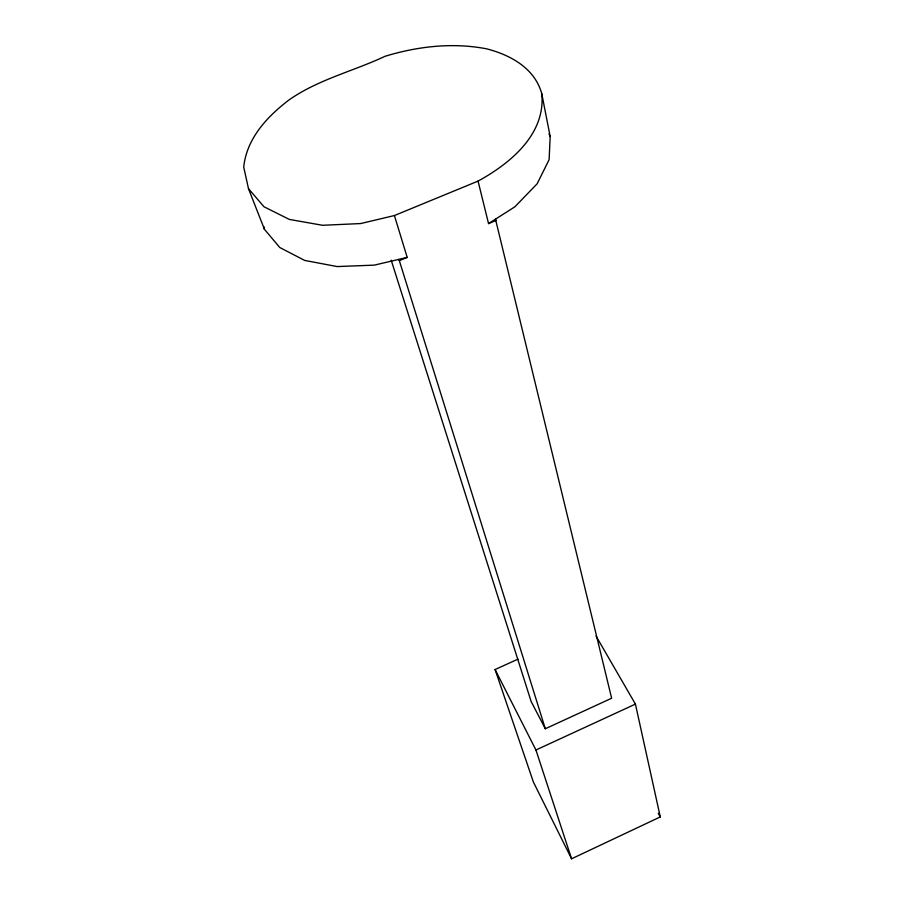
<?xml version="1.0" encoding="UTF-8"?>
<svg xmlns="http://www.w3.org/2000/svg" width="904" height="904" viewBox="0 0 904 904"><rect width="100%" height="100%" fill="white"/><g stroke="black" fill="none" stroke-linecap="round" stroke-linejoin="round"><path stroke-width="1.36" d="M541.801 93.813L550.174 136.549L549.112 159.646L537.134 183.806L514.907 206.779L488.544 223.593L478.058 181.105C510.172 163.534 545.711 134.402 541.801 93.813C534.908 68.331 510.545 54.974 486.612 48.827C452.678 42.307 417.919 46.296 385.081 56.274C353.091 71.326 318.061 79.495 288.828 100.073C267.008 116.774 246.679 138.504 243.718 167.07L248.487 188.687L264.431 229.288L279.788 247.526L304.704 260.431L337.192 266.567L374.324 265.132L407.207 257.391L394.404 215.547L478.058 181.105M517.958 659.163L495.076 669.525L533.416 782.096L571.565 858.8L660.282 816.922L635.422 704.103L596.03 636.043M391.183 260.16L531.134 701.47L545.304 728.76L611.635 698.238L495.482 219.163M571.565 858.8L535.936 750.004L635.422 704.103M398.585 259.425L399.331 260.668L407.207 257.391M488.544 223.593L496.307 220.361M394.404 215.547L360.628 223.559L322.558 225.288L289.348 219.423L263.991 206.756L248.487 188.687M658.248 813.261L660.282 816.922M495.076 669.525L535.936 750.004M548.999 134.041L550.174 136.549M399.331 260.668L545.304 728.76M263.821 226.576L264.431 229.288"/></g></svg>
